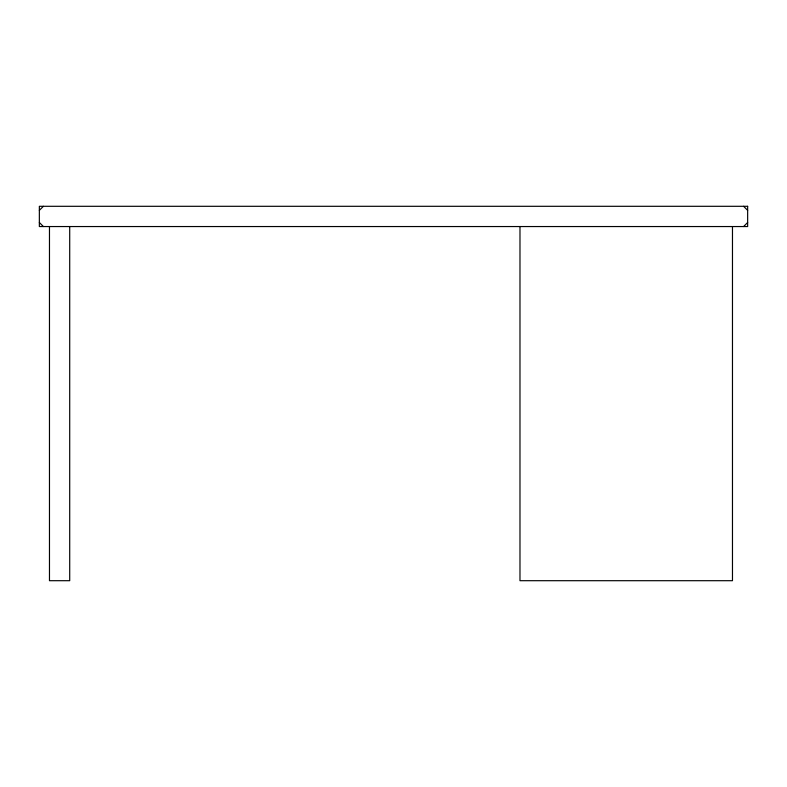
<?xml version="1.0" encoding="UTF-8"?>
<svg xmlns="http://www.w3.org/2000/svg" width="787" height="787" viewBox="0 0 787 787"><rect width="100%" height="100%" fill="white"/><g stroke="black" fill="none" stroke-linecap="round" stroke-linejoin="round"><path stroke-width="1.18" d="M39.35 210.355L43.393 206.302M743.607 226.548L747.65 222.495M743.607 206.302L747.65 210.355M39.35 222.495L43.393 226.548M732.471 226.548L732.471 580.698L519.981 580.698L519.981 226.548M69.709 226.548L69.709 580.698L49.473 580.698L49.473 226.548M747.65 206.302L39.35 206.302L39.35 226.548L747.65 226.548L747.65 206.302"/></g></svg>
